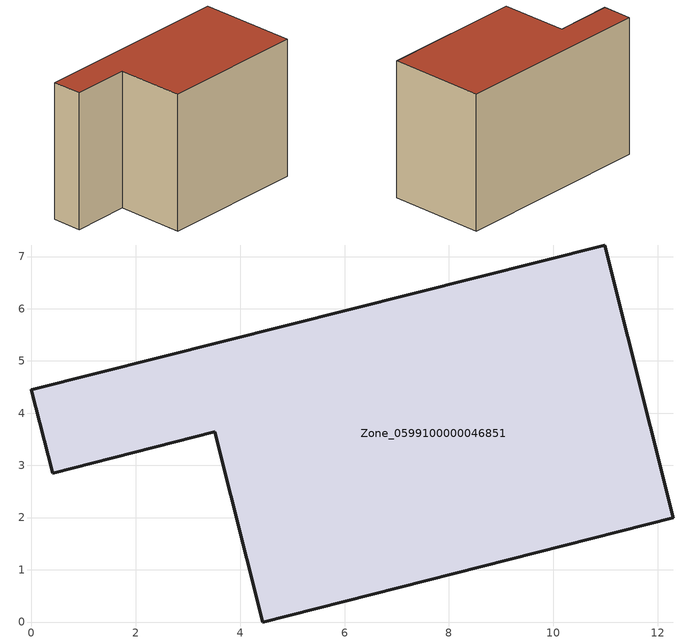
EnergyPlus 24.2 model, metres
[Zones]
Zone_0599100000046851
 floor ground (C_G): 3.51,3.64 0.41,2.85 0,4.45 10.98,7.22 12.29,2 4.43,0 z0
 wall outside (C_F): 10.98,7.22 0,4.45 0.41,2.85 3.51,3.64 4.43,0 12.29,2 10.98,7.22 z0:7.67
 roof outside (C_R): 4.43,0 12.29,2 10.98,7.22 0,4.45 0.41,2.85 3.51,3.64 z7.67
[BUILDING]
Pand.0599100000046851: North Axis=0; Terrain=City; Loads Convergence Tolerance Value=0.04; Temperature Convergence Tolerance Value=0.4; Solar Distribution=FullExterior; Maximum Number of Warmup Days=25; Minimum Number of Warmup Days=1
[Site:Location]
Rotterdam.The.Hague.AP_ZH_NLD Design_Conditions: Latitude=51.96; Longitude=4.45; Time Zone=1; Elevation=-4.5
[SITE:GROUNDTEMPERATURE:BUILDINGSURFACE]
18, 18, 18, 18, 18, 18, 18, 18, 18, 18, 18, 18
[MATERIAL] Thermal Absorptance=0.9; Solar Absorptance=0.7; Visible Absorptance=0.7
Name | Roughness | Thickness | Conductivity | Density | Specific Heat
G.TI.1975-1991 | MediumSmooth | 0.15 | 0.288461 | 540 | 1210
F.TI.1975-1991 | Rough | 0.3 | 0.230769 | 1920 | 840
R.TI.1975-1991 | MediumRough | 0.2 | 0.153846 | 1500 | 1000
[CONSTRUCTION]
C_G: G.TI.1975-1991
C_F: F.TI.1975-1991
C_R: R.TI.1975-1991
[ZONE]
Zone_0599100000046851: Type=1; Multiplier=1; Ceiling Height=Autocalculate; Volume=Autocalculate; Floor Area=autocalculate; Part of Total Floor Area=Yes
[ZONEINFILTRATION:DESIGNFLOWRATE]
Infil_Zone_0599100000046851: Zone or ZoneList or Space or SpaceList=Zone_0599100000046851; Schedule=AlwaysOn; Design Flow Rate Calculation Method=Flow/Area; Flow Rate per Floor Area=0.003; Constant Term Coefficient=1; Temperature Term Coefficient=0; Velocity Term Coefficient=0; Velocity Squared Term Coefficient=0
[HVACTEMPLATE:ZONE:IDEALLOADSAIRSYSTEM]
Zone_0599100000046851: Maximum Heating Supply Air Temperature=50; Minimum Cooling Supply Air Temperature=13; Maximum Heating Supply Air Humidity Ratio=0.0156; Minimum Cooling Supply Air Humidity Ratio=0.0077; Heating Limit=NoLimit; Cooling Limit=NoLimit; Dehumidification Control Type=ConstantSensibleHeatRatio; Cooling Sensible Heat Ratio=0.7; Dehumidification Setpoint=60; Humidification Control Type=None; Humidification Setpoint=30; Outdoor Air Method=None; Outdoor Air Flow Rate per Person=0.00944; Outdoor Air Flow Rate per Zone Floor Area=0; Outdoor Air Flow Rate per Zone=0; Demand Controlled Ventilation Type=None; Outdoor Air Economizer Type=NoEconomizer; Heat Recovery Type=None; Sensible Heat Recovery Effectiveness=0.7; Latent Heat Recovery Effectiveness=0.65
[ZONECONTROL:THERMOSTAT]
ThermostatControl_Zone_0599100000046851: Zone or ZoneList=Zone_0599100000046851; Control Type Schedule=DualSetpointControlType; Control 1=Thermostat_Zone_0599100000046851; Temperature Difference Between Cutout And Setpoint=0
[THERMOSTATSETPOINT:DUALSETPOINT]
Thermostat_Zone_0599100000046851: Heating Setpoint Temperature Schedule=HeatingSetpoint_Zone_0599100000046851; Cooling Setpoint Temperature Schedule=CoolingSetpoint_Zone_0599100000046851
[SCHEDULE:COMPACT]
HeatingSetpoint_Zone_0599100000046851: Through: 12/31, For: AllDays, Until: 24:00, 21
CoolingSetpoint_Zone_0599100000046851: Through: 12/31, For: AllDays, Until: 24:00, 24
DualSetpointControlType: Through: 12/31, For: AllDays, Until: 24:00, 4
AlwaysOn: Through: 12/31, For: AllDays, Until: 24:00, 1
